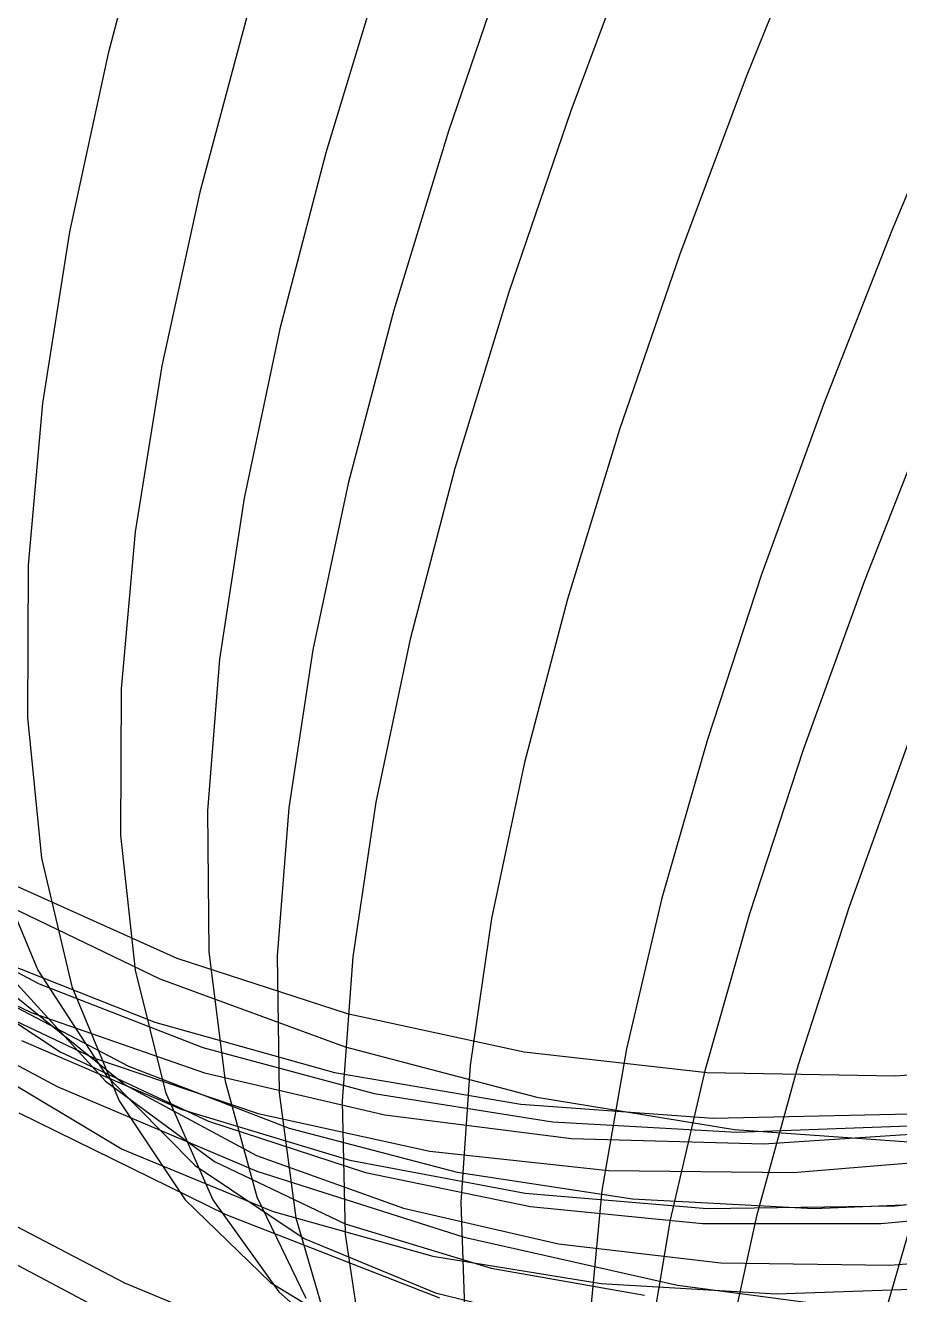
# Model space of a CAD drawing. Extents: x -607 to 1285, y -867 to 355.
# Drawn here: x -349.6 to -218.4, y -611.5 to -420.8 of the extents above; entities that cross this region are included whole.
import ezdxf

# ---------------------------------------------------------------- set-up
doc = ezdxf.new("R2010")
doc.units = 0
for name, color, linetype in [('0_1192', 7, 'CONTINUOUS'), ('0_1502', 7, 'CONTINUOUS'), ('0_1503', 7, 'CONTINUOUS'), ('0_1606', 7, 'CONTINUOUS'), ('0_1607', 7, 'CONTINUOUS'), ('0_1709', 7, 'CONTINUOUS'), ('0_1710', 7, 'CONTINUOUS'), ('0_1711', 7, 'CONTINUOUS'), ('0_1712', 7, 'CONTINUOUS'), ('0_1713', 7, 'CONTINUOUS'), ('0_1813', 7, 'CONTINUOUS'), ('0_1814', 7, 'CONTINUOUS'), ('0_1815', 7, 'CONTINUOUS'), ('0_1816', 7, 'CONTINUOUS'), ('0_1817', 7, 'CONTINUOUS'), ('0_1916', 7, 'CONTINUOUS'), ('0_1917', 7, 'CONTINUOUS'), ('0_1918', 7, 'CONTINUOUS'), ('0_1919', 7, 'CONTINUOUS'), ('0_1920', 7, 'CONTINUOUS'), ('0_2019', 7, 'CONTINUOUS'), ('0_2020', 7, 'CONTINUOUS'), ('0_2021', 7, 'CONTINUOUS'), ('0_2022', 7, 'CONTINUOUS'), ('0_2023', 7, 'CONTINUOUS'), ('0_2024', 7, 'CONTINUOUS'), ('0_2123', 7, 'CONTINUOUS'), ('0_2124', 7, 'CONTINUOUS'), ('0_2125', 7, 'CONTINUOUS'), ('0_2126', 7, 'CONTINUOUS'), ('0_2127', 7, 'CONTINUOUS'), ('0_2128', 7, 'CONTINUOUS'), ('0_2226', 7, 'CONTINUOUS'), ('0_2227', 7, 'CONTINUOUS'), ('0_2228', 7, 'CONTINUOUS'), ('0_2229', 7, 'CONTINUOUS'), ('0_2230', 7, 'CONTINUOUS'), ('0_2231', 7, 'CONTINUOUS'), ('0_2330', 7, 'CONTINUOUS'), ('0_2331', 7, 'CONTINUOUS'), ('0_2332', 7, 'CONTINUOUS'), ('0_2333', 7, 'CONTINUOUS'), ('0_2334', 7, 'CONTINUOUS'), ('0_2335', 7, 'CONTINUOUS'), ('0_2434', 7, 'CONTINUOUS'), ('0_2435', 7, 'CONTINUOUS'), ('0_2436', 7, 'CONTINUOUS'), ('0_2437', 7, 'CONTINUOUS'), ('0_2438', 7, 'CONTINUOUS'), ('0_2439', 7, 'CONTINUOUS'), ('0_2537', 7, 'CONTINUOUS'), ('0_2538', 7, 'CONTINUOUS'), ('0_2539', 7, 'CONTINUOUS'), ('0_2540', 7, 'CONTINUOUS'), ('0_2541', 7, 'CONTINUOUS'), ('0_2542', 7, 'CONTINUOUS'), ('0_2639', 7, 'CONTINUOUS'), ('0_2640', 7, 'CONTINUOUS'), ('0_2641', 7, 'CONTINUOUS'), ('0_2642', 7, 'CONTINUOUS'), ('0_2643', 7, 'CONTINUOUS'), ('0_2644', 7, 'CONTINUOUS'), ('0_2645', 7, 'CONTINUOUS'), ('0_2646', 7, 'CONTINUOUS'), ('0_2743', 7, 'CONTINUOUS'), ('0_2744', 7, 'CONTINUOUS'), ('0_2745', 7, 'CONTINUOUS'), ('0_2746', 7, 'CONTINUOUS'), ('0_2747', 7, 'CONTINUOUS'), ('0_2748', 7, 'CONTINUOUS'), ('0_2749', 7, 'CONTINUOUS'), ('0_2845', 7, 'CONTINUOUS'), ('0_2846', 7, 'CONTINUOUS'), ('0_2847', 7, 'CONTINUOUS'), ('0_2848', 7, 'CONTINUOUS'), ('0_2849', 7, 'CONTINUOUS'), ('0_2850', 7, 'CONTINUOUS'), ('0_2851', 7, 'CONTINUOUS'), ('0_2852', 7, 'CONTINUOUS'), ('0_2947', 7, 'CONTINUOUS'), ('0_2948', 7, 'CONTINUOUS'), ('0_2949', 7, 'CONTINUOUS'), ('0_2950', 7, 'CONTINUOUS'), ('0_2951', 7, 'CONTINUOUS'), ('0_2952', 7, 'CONTINUOUS'), ('0_3049', 7, 'CONTINUOUS'), ('0_3050', 7, 'CONTINUOUS'), ('0_3051', 7, 'CONTINUOUS'), ('0_3052', 7, 'CONTINUOUS'), ('0_3053', 7, 'CONTINUOUS'), ('0_3054', 7, 'CONTINUOUS'), ('0_3055', 7, 'CONTINUOUS'), ('0_3146', 7, 'CONTINUOUS'), ('0_3147', 7, 'CONTINUOUS'), ('0_3148', 7, 'CONTINUOUS'), ('0_3149', 7, 'CONTINUOUS'), ('0_3150', 7, 'CONTINUOUS'), ('0_3151', 7, 'CONTINUOUS'), ('0_3152', 7, 'CONTINUOUS'), ('0_3153', 7, 'CONTINUOUS'), ('0_3154', 7, 'CONTINUOUS'), ('0_3155', 7, 'CONTINUOUS'), ('0_3156', 7, 'CONTINUOUS'), ('0_3250', 7, 'CONTINUOUS'), ('0_3251', 7, 'CONTINUOUS'), ('0_3252', 7, 'CONTINUOUS'), ('0_3253', 7, 'CONTINUOUS'), ('0_3254', 7, 'CONTINUOUS'), ('0_3255', 7, 'CONTINUOUS'), ('0_3256', 7, 'CONTINUOUS'), ('0_3257', 7, 'CONTINUOUS'), ('0_3258', 7, 'CONTINUOUS'), ('0_3259', 7, 'CONTINUOUS'), ('0_3353', 7, 'CONTINUOUS'), ('0_3354', 7, 'CONTINUOUS'), ('0_3355', 7, 'CONTINUOUS'), ('0_3356', 7, 'CONTINUOUS'), ('0_3357', 7, 'CONTINUOUS'), ('0_3358', 7, 'CONTINUOUS'), ('0_3359', 7, 'CONTINUOUS'), ('0_3360', 7, 'CONTINUOUS'), ('0_3361', 7, 'CONTINUOUS'), ('0_3456', 7, 'CONTINUOUS'), ('0_3457', 7, 'CONTINUOUS'), ('0_3458', 7, 'CONTINUOUS'), ('0_3459', 7, 'CONTINUOUS'), ('0_3460', 7, 'CONTINUOUS'), ('0_3461', 7, 'CONTINUOUS'), ('0_3462', 7, 'CONTINUOUS'), ('0_3463', 7, 'CONTINUOUS'), ('0_3464', 7, 'CONTINUOUS'), ('0_3559', 7, 'CONTINUOUS'), ('0_3560', 7, 'CONTINUOUS'), ('0_3561', 7, 'CONTINUOUS'), ('0_3562', 7, 'CONTINUOUS'), ('0_3563', 7, 'CONTINUOUS'), ('0_3564', 7, 'CONTINUOUS'), ('0_3565', 7, 'CONTINUOUS'), ('0_3566', 7, 'CONTINUOUS'), ('0_3567', 7, 'CONTINUOUS'), ('0_3662', 7, 'CONTINUOUS'), ('0_3663', 7, 'CONTINUOUS'), ('0_3664', 7, 'CONTINUOUS'), ('0_3665', 7, 'CONTINUOUS'), ('0_3666', 7, 'CONTINUOUS'), ('0_3667', 7, 'CONTINUOUS'), ('0_3668', 7, 'CONTINUOUS'), ('0_3669', 7, 'CONTINUOUS'), ('0_3670', 7, 'CONTINUOUS'), ('0_3766', 7, 'CONTINUOUS'), ('0_3767', 7, 'CONTINUOUS'), ('0_3768', 7, 'CONTINUOUS'), ('0_3769', 7, 'CONTINUOUS'), ('0_3770', 7, 'CONTINUOUS'), ('0_3771', 7, 'CONTINUOUS'), ('0_3772', 7, 'CONTINUOUS'), ('0_3773', 7, 'CONTINUOUS'), ('0_3871', 7, 'CONTINUOUS'), ('0_3872', 7, 'CONTINUOUS'), ('0_3873', 7, 'CONTINUOUS'), ('0_3874', 7, 'CONTINUOUS'), ('0_3875', 7, 'CONTINUOUS'), ('0_3876', 7, 'CONTINUOUS'), ('0_3975', 7, 'CONTINUOUS'), ('0_3976', 7, 'CONTINUOUS'), ('0_3977', 7, 'CONTINUOUS'), ('0_3978', 7, 'CONTINUOUS'), ('0_4080', 7, 'CONTINUOUS')]:
    doc.layers.add(name, color=color, linetype=linetype)

msp = doc.modelspace()

# ---------------------------------------------------------------- linework, layer by layer
at = {"layer": '0_1192'}
msp.add_polyline3d([(-358.5783, -602.9379, -3269.7815), (-326.7876, -619.8194, -3293.4426)], dxfattribs=at)
at = {"layer": '0_1502'}
msp.add_polyline3d([(-366.3014, -593.23, -3205.5054), (-334.7482, -609.7211, -3231.7954)], dxfattribs=at)
at = {"layer": '0_1503'}
msp.add_polyline3d([(-334.7482, -609.7211, -3231.7954), (-302.1112, -623.266, -3257.424)], dxfattribs=at)
at = {"layer": '0_1606'}
msp.add_polyline3d([(-350.6073, -584.1749, -3191.2595), (-319.5733, -599.466, -3217.6982)], dxfattribs=at)
at = {"layer": '0_1607'}
msp.add_polyline3d([(-319.5733, -599.466, -3217.6982), (-287.4458, -611.983, -3243.5059)], dxfattribs=at)
at = {"layer": '0_1709'}
msp.add_polyline3d([(-373.6331, -564.8304, -3146.7466), (-344.8799, -580.2342, -3172.8157)], dxfattribs=at)
at = {"layer": '0_1710'}
msp.add_polyline3d([(-344.8799, -580.2342, -3172.8157), (-314.8852, -592.9213, -3198.3235)], dxfattribs=at)
at = {"layer": '0_1711'}
msp.add_polyline3d([(-314.8852, -592.9213, -3198.3235), (-283.7897, -602.868, -3223.168)], dxfattribs=at)
at = {"layer": '0_1712'}
msp.add_polyline3d([(-283.7897, -602.868, -3223.168), (-251.7342, -610.0503, -3247.2473)], dxfattribs=at)
at = {"layer": '0_1713'}
msp.add_polyline3d([(-251.7342, -610.0503, -3247.2473), (-218.8592, -614.4448, -3270.46)], dxfattribs=at)
at = {"layer": '0_1813'}
msp.add_polyline3d([(-356.1986, -551.2028, -3129.3706), (-329.4578, -564.0735, -3153.8052)], dxfattribs=at)
at = {"layer": '0_1814'}
msp.add_polyline3d([(-329.4578, -564.0735, -3153.8052), (-301.6313, -574.2814, -3177.5542)], dxfattribs=at)
at = {"layer": '0_1815'}
msp.add_polyline3d([(-301.6313, -574.2814, -3177.5542), (-272.8317, -581.8172, -3200.538)], dxfattribs=at)
at = {"layer": '0_1816'}
msp.add_polyline3d([(-272.8317, -581.8172, -3200.538), (-243.1719, -586.6715, -3222.6775)], dxfattribs=at)
at = {"layer": '0_1817'}
msp.add_polyline3d([(-243.1719, -586.6715, -3222.6775), (-212.7647, -588.8351, -3243.893)], dxfattribs=at)
at = {"layer": '0_1916'}
msp.add_polyline3d([(-356.1286, -560.2796, -3112.101), (-330.213, -570.571, -3135.4932)], dxfattribs=at)
at = {"layer": '0_1917'}
msp.add_polyline3d([(-330.213, -570.571, -3135.4932), (-303.214, -578.1016, -3158.091)], dxfattribs=at)
at = {"layer": '0_1918'}
msp.add_polyline3d([(-303.214, -578.1016, -3158.091), (-275.2399, -582.8907, -3179.8313)], dxfattribs=at)
at = {"layer": '0_1919'}
msp.add_polyline3d([(-275.2399, -582.8907, -3179.8313), (-246.3986, -584.9575, -3200.651)], dxfattribs=at)
at = {"layer": '0_1920'}
msp.add_polyline3d([(-246.3986, -584.9575, -3200.651), (-216.7984, -584.3215, -3220.487)], dxfattribs=at)
at = {"layer": '0_2019'}
msp.add_polyline3d([(-373.6188, -557.2144, -3075.1965), (-348.77, -569.1111, -3099.6736)], dxfattribs=at)
at = {"layer": '0_2020'}
msp.add_polyline3d([(-348.77, -569.1111, -3099.6736), (-322.7551, -578.192, -3123.3254)], dxfattribs=at)
at = {"layer": '0_2021'}
msp.add_polyline3d([(-322.7551, -578.192, -3123.3254), (-295.6807, -584.4844, -3146.093)], dxfattribs=at)
at = {"layer": '0_2022'}
msp.add_polyline3d([(-295.6807, -584.4844, -3146.093), (-267.6538, -588.0151, -3167.9167)], dxfattribs=at)
at = {"layer": '0_2023'}
msp.add_polyline3d([(-267.6538, -588.0151, -3167.9167), (-238.7809, -588.8112, -3188.737)], dxfattribs=at)
at = {"layer": '0_2024'}
msp.add_polyline3d([(-238.7809, -588.8112, -3188.737), (-209.1689, -586.8998, -3208.4946)], dxfattribs=at)
at = {"layer": '0_2123'}
msp.add_polyline3d([(-351.3834, -549.912, -3062.868), (-326.8992, -560.9206, -3087.4937)], dxfattribs=at)
at = {"layer": '0_2124'}
msp.add_polyline3d([(-326.8992, -560.9206, -3087.4937), (-301.3222, -569.2812, -3111.2864)], dxfattribs=at)
at = {"layer": '0_2125'}
msp.add_polyline3d([(-301.3222, -569.2812, -3111.2864), (-274.7536, -575.0082, -3134.1807)], dxfattribs=at)
at = {"layer": '0_2126'}
msp.add_polyline3d([(-274.7536, -575.0082, -3134.1807), (-247.2948, -578.1159, -3156.1118)], dxfattribs=at)
at = {"layer": '0_2127'}
msp.add_polyline3d([(-247.2948, -578.1159, -3156.1118), (-219.0473, -578.6185, -3177.0146)], dxfattribs=at)
at = {"layer": '0_2128'}
msp.add_polyline3d([(-219.0473, -578.6185, -3177.0146), (-190.1126, -576.5305, -3196.8237)], dxfattribs=at)
at = {"layer": '0_2226'}
msp.add_polyline3d([(-370.9493, -552.4546, -3025.1985), (-347.5919, -564.7824, -3050.7952)], dxfattribs=at)
at = {"layer": '0_2227'}
msp.add_polyline3d([(-347.5919, -564.7824, -3050.7952), (-322.9949, -574.385, -3075.5635)], dxfattribs=at)
at = {"layer": '0_2228'}
msp.add_polyline3d([(-322.9949, -574.385, -3075.5635), (-297.2655, -581.2878, -3099.4387)], dxfattribs=at)
at = {"layer": '0_2229'}
msp.add_polyline3d([(-297.2655, -581.2878, -3099.4387), (-270.5112, -585.5166, -3122.3572)], dxfattribs=at)
at = {"layer": '0_2230'}
msp.add_polyline3d([(-270.5112, -585.5166, -3122.3572), (-242.8392, -587.0969, -3144.2537)], dxfattribs=at)
at = {"layer": '0_2231'}
msp.add_polyline3d([(-242.8392, -587.0969, -3144.2537), (-214.3569, -586.0543, -3165.0645)], dxfattribs=at)
at = {"layer": '0_2330'}
msp.add_polyline3d([(-362.8658, -564.7886, -3014.0015), (-339.3991, -575.9181, -3039.8945)], dxfattribs=at)
at = {"layer": '0_2331'}
msp.add_polyline3d([(-339.3991, -575.9181, -3039.8945), (-314.7105, -584.2811, -3064.8616)], dxfattribs=at)
at = {"layer": '0_2332'}
msp.add_polyline3d([(-314.7105, -584.2811, -3064.8616), (-288.9072, -589.9124, -3088.842)], dxfattribs=at)
at = {"layer": '0_2333'}
msp.add_polyline3d([(-288.9072, -589.9124, -3088.842), (-262.0966, -592.8468, -3111.776)], dxfattribs=at)
at = {"layer": '0_2334'}
msp.add_polyline3d([(-262.0966, -592.8468, -3111.776), (-234.3861, -593.1191, -3133.6028)], dxfattribs=at)
at = {"layer": '0_2335'}
msp.add_polyline3d([(-234.3861, -593.1191, -3133.6028), (-205.8828, -590.7641, -3154.2627)], dxfattribs=at)
at = {"layer": '0_2434'}
msp.add_polyline3d([(-350.2123, -573.3114, -3004.0603), (-326.1637, -583.678, -3030.918)], dxfattribs=at)
at = {"layer": '0_2435'}
msp.add_polyline3d([(-326.1637, -583.678, -3030.918), (-300.9173, -591.3139, -3056.7954)], dxfattribs=at)
at = {"layer": '0_2436'}
msp.add_polyline3d([(-300.9173, -591.3139, -3056.7954), (-274.5832, -596.2521, -3081.6274)], dxfattribs=at)
at = {"layer": '0_2437'}
msp.add_polyline3d([(-274.5832, -596.2521, -3081.6274), (-247.271, -598.5259, -3105.3489)], dxfattribs=at)
at = {"layer": '0_2438'}
msp.add_polyline3d([(-247.271, -598.5259, -3105.3489), (-219.0906, -598.1683, -3127.8948)], dxfattribs=at)
at = {"layer": '0_2439'}
msp.add_polyline3d([(-219.0906, -598.1683, -3127.8948), (-190.1517, -595.2126, -3149.1997)], dxfattribs=at)
at = {"layer": '0_2537'}
msp.add_polyline3d([(-356.9611, -565.2119, -2965.6653), (-334.1414, -577.1835, -2993.7747)], dxfattribs=at)
at = {"layer": '0_2538'}
msp.add_polyline3d([(-334.1414, -577.1835, -2993.7747), (-310.0507, -586.4719, -3020.9402)], dxfattribs=at)
at = {"layer": '0_2539'}
msp.add_polyline3d([(-310.0507, -586.4719, -3020.9402), (-284.7984, -593.1079, -3047.0933)], dxfattribs=at)
at = {"layer": '0_2540'}
msp.add_polyline3d([(-284.7984, -593.1079, -3047.0933), (-258.4935, -597.1224, -3072.1655)], dxfattribs=at)
at = {"layer": '0_2541'}
msp.add_polyline3d([(-258.4935, -597.1224, -3072.1655), (-231.2451, -598.546, -3096.0884)], dxfattribs=at)
at = {"layer": '0_2542'}
msp.add_polyline3d([(-231.2451, -598.546, -3096.0884), (-203.1625, -597.4094, -3118.793)], dxfattribs=at)
at = {"layer": '0_2639'}
msp.add_polyline3d([(-364.1738, -561.9493, -2928.4934), (-344.3974, -575.0142, -2955.9717)], dxfattribs=at)
at = {"layer": '0_2640'}
msp.add_polyline3d([(-344.3974, -575.0142, -2955.9717), (-344.3974, -575.0143, -2955.972)], dxfattribs=at)
at = {"layer": '0_2641'}
msp.add_polyline3d([(-344.3974, -575.0143, -2955.972), (-322.1391, -585.4147, -2983.516)], dxfattribs=at)
at = {"layer": '0_2642'}
msp.add_polyline3d([(-322.1391, -585.4147, -2983.516), (-298.5763, -593.1555, -3010.1052)], dxfattribs=at)
at = {"layer": '0_2643'}
msp.add_polyline3d([(-298.5763, -593.1555, -3010.1052), (-273.8218, -598.2739, -3035.6704)], dxfattribs=at)
at = {"layer": '0_2644'}
msp.add_polyline3d([(-273.8218, -598.2739, -3035.6704), (-247.9883, -600.8074, -3060.143)], dxfattribs=at)
at = {"layer": '0_2645'}
msp.add_polyline3d([(-247.9883, -600.8074, -3060.143), (-221.1884, -600.7931, -3083.4543)], dxfattribs=at)
at = {"layer": '0_2646'}
msp.add_polyline3d([(-221.1884, -600.7931, -3083.4543), (-193.5349, -598.2686, -3105.5356)], dxfattribs=at)
at = {"layer": '0_2743'}
msp.add_polyline3d([(-355.2622, -577.5524, -2919.4165), (-335.1295, -589.6193, -2947.5557)], dxfattribs=at)
at = {"layer": '0_2744'}
msp.add_polyline3d([(-335.1295, -589.6193, -2947.5557), (-335.1296, -589.6195, -2947.5557)], dxfattribs=at)
at = {"layer": '0_2745'}
msp.add_polyline3d([(-335.1296, -589.6195, -2947.5557), (-312.4593, -598.9856, -2975.7612)], dxfattribs=at)
at = {"layer": '0_2746'}
msp.add_polyline3d([(-312.4593, -598.9856, -2975.7612), (-288.4456, -605.7105, -3003.003)], dxfattribs=at)
at = {"layer": '0_2747'}
msp.add_polyline3d([(-288.4456, -605.7105, -3003.003), (-263.2078, -609.8321, -3029.2048)], dxfattribs=at)
at = {"layer": '0_2748'}
msp.add_polyline3d([(-263.2078, -609.8321, -3029.2048), (-236.865, -611.3882, -3054.29)], dxfattribs=at)
at = {"layer": '0_2749'}
msp.add_polyline3d([(-236.865, -611.3882, -3054.29), (-209.5365, -610.4166, -3078.1821)], dxfattribs=at)
at = {"layer": '0_2845'}
msp.add_polyline3d([(-351.0038, -566.7577, -2883.5835), (-334.6456, -579.9742, -2910.3708)], dxfattribs=at)
at = {"layer": '0_2846'}
msp.add_polyline3d([(-334.6456, -579.9742, -2910.3708), (-314.9432, -590.5638, -2938.0269)], dxfattribs=at)
at = {"layer": '0_2847'}
msp.add_polyline3d([(-314.9432, -590.5638, -2938.0269), (-314.9433, -590.564, -2938.0269)], dxfattribs=at)
at = {"layer": '0_2848'}
msp.add_polyline3d([(-314.9433, -590.564, -2938.0269), (-292.8724, -598.4858, -2965.5999)], dxfattribs=at)
at = {"layer": '0_2849'}
msp.add_polyline3d([(-292.8724, -598.4858, -2965.5999), (-269.5957, -603.847, -2992.091)], dxfattribs=at)
at = {"layer": '0_2850'}
msp.add_polyline3d([(-269.5957, -603.847, -2992.091), (-245.2183, -606.6869, -3017.4358)], dxfattribs=at)
at = {"layer": '0_2851'}
msp.add_polyline3d([(-245.2183, -606.6869, -3017.4358), (-219.8453, -607.0449, -3041.569)], dxfattribs=at)
at = {"layer": '0_2852'}
msp.add_polyline3d([(-219.8453, -607.0449, -3041.569), (-193.5817, -604.9604, -3064.4268)], dxfattribs=at)
at = {"layer": '0_2947'}
msp.add_polyline3d([(-350.8816, -564.827, -2849.609), (-337.6114, -579.4202, -2875.8035)], dxfattribs=at)
at = {"layer": '0_2948'}
msp.add_polyline3d([(-337.6114, -579.4202, -2875.8035), (-321.252, -591.4878, -2902.7244)], dxfattribs=at)
at = {"layer": '0_2949'}
msp.add_polyline3d([(-321.252, -591.4878, -2902.7244), (-301.6354, -600.8427, -2930.3662)], dxfattribs=at)
at = {"layer": '0_2950'}
msp.add_polyline3d([(-301.6354, -600.8427, -2930.3662), (-301.6355, -600.8428, -2930.3662)], dxfattribs=at)
at = {"layer": '0_2951'}
msp.add_polyline3d([(-301.6355, -600.8428, -2930.3662), (-279.7336, -607.4885, -2957.7825)], dxfattribs=at)
at = {"layer": '0_2952'}
msp.add_polyline3d([(-279.7336, -607.4885, -2957.7825), (-256.6962, -611.5831, -2983.9941)], dxfattribs=at)
at = {"layer": '0_3049'}
msp.add_polyline3d([(-355.3368, -544.6783, -2791.7566), (-347.7817, -562.7397, -2816.6218)], dxfattribs=at)
at = {"layer": '0_3050'}
msp.add_polyline3d([(-347.7817, -562.7397, -2816.6218), (-337.4512, -578.6102, -2842.2244)], dxfattribs=at)
at = {"layer": '0_3051'}
msp.add_polyline3d([(-337.4512, -578.6102, -2842.2244), (-324.1727, -592.1034, -2868.5625)], dxfattribs=at)
at = {"layer": '0_3052'}
msp.add_polyline3d([(-324.1727, -592.1034, -2868.5625), (-307.7736, -603.0326, -2895.634)], dxfattribs=at)
at = {"layer": '0_3053'}
msp.add_polyline3d([(-307.7736, -603.0326, -2895.634), (-288.0812, -611.2115, -2923.4373)], dxfattribs=at)
at = {"layer": '0_3054'}
msp.add_polyline3d([(-288.0812, -611.2115, -2923.4373), (-288.0814, -611.2117, -2923.4373)], dxfattribs=at)
at = {"layer": '0_3055'}
msp.add_polyline3d([(-288.0814, -611.2117, -2923.4373), (-266.0568, -616.6827, -2951.0354)], dxfattribs=at)
at = {"layer": '0_3146'}
msp.add_polyline3d([(-329.9094, -397.2537, -2634.3118), (-337.2223, -425.024, -2654.2861)], dxfattribs=at)
at = {"layer": '0_3147'}
msp.add_polyline3d([(-337.2223, -425.024, -2654.2861), (-342.9961, -451.8548, -2674.9534)], dxfattribs=at)
at = {"layer": '0_3148'}
msp.add_polyline3d([(-342.9961, -451.8548, -2674.9534), (-347.0561, -477.5542, -2696.3071)], dxfattribs=at)
at = {"layer": '0_3149'}
msp.add_polyline3d([(-347.0561, -477.5542, -2696.3071), (-349.2279, -501.9303, -2718.3406)], dxfattribs=at)
at = {"layer": '0_3150'}
msp.add_polyline3d([(-349.2279, -501.9303, -2718.3406), (-349.337, -524.791, -2741.0469)], dxfattribs=at)
at = {"layer": '0_3151'}
msp.add_polyline3d([(-349.337, -524.791, -2741.0469), (-347.2089, -545.9445, -2764.4197)], dxfattribs=at)
at = {"layer": '0_3152'}
msp.add_polyline3d([(-347.2089, -545.9445, -2764.4197), (-342.669, -565.1987, -2788.452)], dxfattribs=at)
at = {"layer": '0_3153'}
msp.add_polyline3d([(-342.669, -565.1987, -2788.452), (-335.5429, -582.3618, -2813.137)], dxfattribs=at)
at = {"layer": '0_3154'}
msp.add_polyline3d([(-335.5429, -582.3618, -2813.137), (-325.656, -597.2418, -2838.468)], dxfattribs=at)
at = {"layer": '0_3155'}
msp.add_polyline3d([(-325.656, -597.2418, -2838.468), (-312.8339, -609.6466, -2864.4385)], dxfattribs=at)
at = {"layer": '0_3156'}
msp.add_polyline3d([(-312.8339, -609.6466, -2864.4385), (-296.9019, -619.3843, -2891.0415)], dxfattribs=at)
at = {"layer": '0_3250'}
msp.add_polyline3d([(-316.1991, -418.7756, -2626.452), (-323.4361, -445.8622, -2646.8354)], dxfattribs=at)
at = {"layer": '0_3251'}
msp.add_polyline3d([(-323.4361, -445.8622, -2646.8354), (-329.1439, -471.9691, -2667.883)], dxfattribs=at)
at = {"layer": '0_3252'}
msp.add_polyline3d([(-329.1439, -471.9691, -2667.883), (-333.1475, -496.9032, -2689.5857)], dxfattribs=at)
at = {"layer": '0_3253'}
msp.add_polyline3d([(-333.1475, -496.9032, -2689.5857), (-335.272, -520.4716, -2711.9348)], dxfattribs=at)
at = {"layer": '0_3254'}
msp.add_polyline3d([(-335.272, -520.4716, -2711.9348), (-335.3425, -542.4811, -2734.9211)], dxfattribs=at)
at = {"layer": '0_3255'}
msp.add_polyline3d([(-335.3425, -542.4811, -2734.9211), (-333.184, -562.739, -2758.5361)], dxfattribs=at)
at = {"layer": '0_3256'}
msp.add_polyline3d([(-333.184, -562.739, -2758.5361), (-328.6215, -581.0521, -2782.771)], dxfattribs=at)
at = {"layer": '0_3257'}
msp.add_polyline3d([(-328.6215, -581.0521, -2782.771), (-321.4803, -597.2274, -2807.6167)], dxfattribs=at)
at = {"layer": '0_3258'}
msp.add_polyline3d([(-321.4803, -597.2274, -2807.6167), (-311.5852, -611.0721, -2833.0645)], dxfattribs=at)
at = {"layer": '0_3259'}
msp.add_polyline3d([(-311.5852, -611.0721, -2833.0645), (-298.7614, -622.3931, -2859.1055)], dxfattribs=at)
at = {"layer": '0_3353'}
msp.add_polyline3d([(-296.2784, -412.7353, -2596.2197), (-304.5331, -439.9908, -2616.6826)], dxfattribs=at)
at = {"layer": '0_3354'}
msp.add_polyline3d([(-304.5331, -439.9908, -2616.6826), (-311.4328, -466.4228, -2637.804)], dxfattribs=at)
at = {"layer": '0_3355'}
msp.add_polyline3d([(-311.4328, -466.4228, -2637.804), (-316.8079, -491.8366, -2659.5654)], dxfattribs=at)
at = {"layer": '0_3356'}
msp.add_polyline3d([(-316.8079, -491.8366, -2659.5654), (-320.4887, -516.0371, -2681.9487)], dxfattribs=at)
at = {"layer": '0_3357'}
msp.add_polyline3d([(-320.4887, -516.0371, -2681.9487), (-322.3051, -538.8294, -2704.9353)], dxfattribs=at)
at = {"layer": '0_3358'}
msp.add_polyline3d([(-322.3051, -538.8294, -2704.9353), (-322.0876, -560.0187, -2728.5066)], dxfattribs=at)
at = {"layer": '0_3359'}
msp.add_polyline3d([(-322.0876, -560.0187, -2728.5066), (-319.6664, -579.4102, -2752.6443)], dxfattribs=at)
at = {"layer": '0_3360'}
msp.add_polyline3d([(-319.6664, -579.4102, -2752.6443), (-314.8717, -596.8089, -2777.33)], dxfattribs=at)
at = {"layer": '0_3361'}
msp.add_polyline3d([(-314.8717, -596.8089, -2777.33), (-307.5337, -612.0199, -2802.5454)], dxfattribs=at)
at = {"layer": '0_3456'}
msp.add_polyline3d([(-276.7168, -409.1502, -2566.7869), (-286.1113, -436.7137, -2587.3174)], dxfattribs=at)
at = {"layer": '0_3457'}
msp.add_polyline3d([(-286.1113, -436.7137, -2587.3174), (-294.3162, -463.6154, -2608.5195)], dxfattribs=at)
at = {"layer": '0_3458'}
msp.add_polyline3d([(-294.3162, -463.6154, -2608.5195), (-301.1617, -489.6554, -2630.3672)], dxfattribs=at)
at = {"layer": '0_3459'}
msp.add_polyline3d([(-301.1617, -489.6554, -2630.3672), (-306.4779, -514.6336, -2652.8345)], dxfattribs=at)
at = {"layer": '0_3460'}
msp.add_polyline3d([(-306.4779, -514.6336, -2652.8345), (-310.095, -538.3502, -2675.8953)], dxfattribs=at)
at = {"layer": '0_3461'}
msp.add_polyline3d([(-310.095, -538.3502, -2675.8953), (-311.8429, -560.605, -2699.5232)], dxfattribs=at)
at = {"layer": '0_3462'}
msp.add_polyline3d([(-311.8429, -560.605, -2699.5232), (-311.5519, -581.1982, -2723.6924)], dxfattribs=at)
at = {"layer": '0_3463'}
msp.add_polyline3d([(-311.5519, -581.1982, -2723.6924), (-309.0522, -599.9296, -2748.377)], dxfattribs=at)
at = {"layer": '0_3464'}
msp.add_polyline3d([(-309.0522, -599.9296, -2748.377), (-304.1737, -616.5995, -2773.5505)], dxfattribs=at)
at = {"layer": '0_3559'}
msp.add_polyline3d([(-257.4518, -405.9754, -2535.9272), (-267.7749, -433.6771, -2556.561)], dxfattribs=at)
at = {"layer": '0_3560'}
msp.add_polyline3d([(-267.7749, -433.6771, -2556.561), (-277.0649, -460.8882, -2577.9048)], dxfattribs=at)
at = {"layer": '0_3561'}
msp.add_polyline3d([(-277.0649, -460.8882, -2577.9048), (-285.1524, -487.4038, -2599.9248)], dxfattribs=at)
at = {"layer": '0_3562'}
msp.add_polyline3d([(-285.1524, -487.4038, -2599.9248), (-291.8679, -513.0192, -2622.5857)], dxfattribs=at)
at = {"layer": '0_3563'}
msp.add_polyline3d([(-291.8679, -513.0192, -2622.5857), (-297.0417, -537.5297, -2645.8535)], dxfattribs=at)
at = {"layer": '0_3564'}
msp.add_polyline3d([(-297.0417, -537.5297, -2645.8535), (-300.5044, -560.7305, -2669.6936)], dxfattribs=at)
at = {"layer": '0_3565'}
msp.add_polyline3d([(-300.5044, -560.7305, -2669.6936), (-302.0863, -582.4167, -2694.0713)], dxfattribs=at)
at = {"layer": '0_3566'}
msp.add_polyline3d([(-302.0863, -582.4167, -2694.0713), (-301.618, -602.3839, -2718.9521)], dxfattribs=at)
at = {"layer": '0_3567'}
msp.add_polyline3d([(-301.618, -602.3839, -2718.9521), (-298.9299, -620.427, -2744.3018)], dxfattribs=at)
at = {"layer": '0_3662'}
msp.add_polyline3d([(-230.5406, -401.492, -2511.8054), (-241.4268, -428.5757, -2532.0347)], dxfattribs=at)
at = {"layer": '0_3663'}
msp.add_polyline3d([(-241.4268, -428.5757, -2532.0347), (-251.4533, -455.3275, -2552.98)], dxfattribs=at)
at = {"layer": '0_3664'}
msp.add_polyline3d([(-251.4533, -455.3275, -2552.98), (-260.4542, -481.5458, -2574.604)], dxfattribs=at)
at = {"layer": '0_3665'}
msp.add_polyline3d([(-260.4542, -481.5458, -2574.604), (-268.2632, -507.0296, -2596.8696)], dxfattribs=at)
at = {"layer": '0_3666'}
msp.add_polyline3d([(-268.2632, -507.0296, -2596.8696), (-274.7144, -531.5775, -2619.7395)], dxfattribs=at)
at = {"layer": '0_3667'}
msp.add_polyline3d([(-274.7144, -531.5775, -2619.7395), (-279.6416, -554.9884, -2643.1768)], dxfattribs=at)
at = {"layer": '0_3668'}
msp.add_polyline3d([(-279.6416, -554.9884, -2643.1768), (-282.8788, -577.0609, -2667.1438)], dxfattribs=at)
at = {"layer": '0_3669'}
msp.add_polyline3d([(-282.8788, -577.0609, -2667.1438), (-284.2598, -597.5938, -2691.6038)], dxfattribs=at)
at = {"layer": '0_3670'}
msp.add_polyline3d([(-284.2598, -597.5938, -2691.6038), (-283.6185, -616.3859, -2716.5193)], dxfattribs=at)
at = {"layer": '0_3766'}
msp.add_polyline3d([(-208.5038, -425.159, -2517.751), (-219.5665, -451.6391, -2538.052)], dxfattribs=at)
at = {"layer": '0_3767'}
msp.add_polyline3d([(-219.5665, -451.6391, -2538.052), (-229.8251, -477.7567, -2558.9856)], dxfattribs=at)
at = {"layer": '0_3768'}
msp.add_polyline3d([(-229.8251, -477.7567, -2558.9856), (-239.109, -503.3095, -2580.517)], dxfattribs=at)
at = {"layer": '0_3769'}
msp.add_polyline3d([(-239.109, -503.3095, -2580.517), (-247.2477, -528.0955, -2602.6113)], dxfattribs=at)
at = {"layer": '0_3770'}
msp.add_polyline3d([(-247.2477, -528.0955, -2602.6113), (-254.0706, -551.9125, -2625.2341)], dxfattribs=at)
at = {"layer": '0_3771'}
msp.add_polyline3d([(-254.0706, -551.9125, -2625.2341), (-259.407, -574.5585, -2648.3503)], dxfattribs=at)
at = {"layer": '0_3772'}
msp.add_polyline3d([(-259.407, -574.5585, -2648.3503), (-263.0865, -595.8314, -2671.9253)], dxfattribs=at)
at = {"layer": '0_3773'}
msp.add_polyline3d([(-263.0865, -595.8314, -2671.9253), (-264.9385, -615.529, -2695.924)], dxfattribs=at)
at = {"layer": '0_3871'}
msp.add_polyline3d([(-213.4631, -478.2642, -2528.1562), (-223.6795, -504.2591, -2550.1675)], dxfattribs=at)
at = {"layer": '0_3872'}
msp.add_polyline3d([(-223.6795, -504.2591, -2550.1675), (-232.8927, -529.6633, -2572.811)], dxfattribs=at)
at = {"layer": '0_3873'}
msp.add_polyline3d([(-232.8927, -529.6633, -2572.811), (-240.9339, -554.2673, -2596.0369)], dxfattribs=at)
at = {"layer": '0_3874'}
msp.add_polyline3d([(-240.9339, -554.2673, -2596.0369), (-247.6343, -577.8614, -2619.7942)], dxfattribs=at)
at = {"layer": '0_3875'}
msp.add_polyline3d([(-247.6343, -577.8614, -2619.7942), (-252.8251, -600.2362, -2644.0327)], dxfattribs=at)
at = {"layer": '0_3876'}
msp.add_polyline3d([(-252.8251, -600.2362, -2644.0327), (-256.3375, -621.182, -2668.7021)], dxfattribs=at)
at = {"layer": '0_3975'}
msp.add_polyline3d([(-217.1212, -528.5972, -2539.2415), (-225.967, -553.2158, -2562.583)], dxfattribs=at)
at = {"layer": '0_3976'}
msp.add_polyline3d([(-225.967, -553.2158, -2562.583), (-233.6008, -576.9908, -2586.5334)], dxfattribs=at)
at = {"layer": '0_3977'}
msp.add_polyline3d([(-233.6008, -576.9908, -2586.5334), (-239.8534, -599.7125, -2611.0393)], dxfattribs=at)
at = {"layer": '0_3978'}
msp.add_polyline3d([(-239.8534, -599.7125, -2611.0393), (-244.5558, -621.1709, -2636.0466)], dxfattribs=at)
at = {"layer": '0_4080'}
msp.add_polyline3d([(-215.7488, -597.596, -2591.171), (-222.1023, -619.5361, -2615.7153)], dxfattribs=at)

doc.saveas('drawing.dxf')
